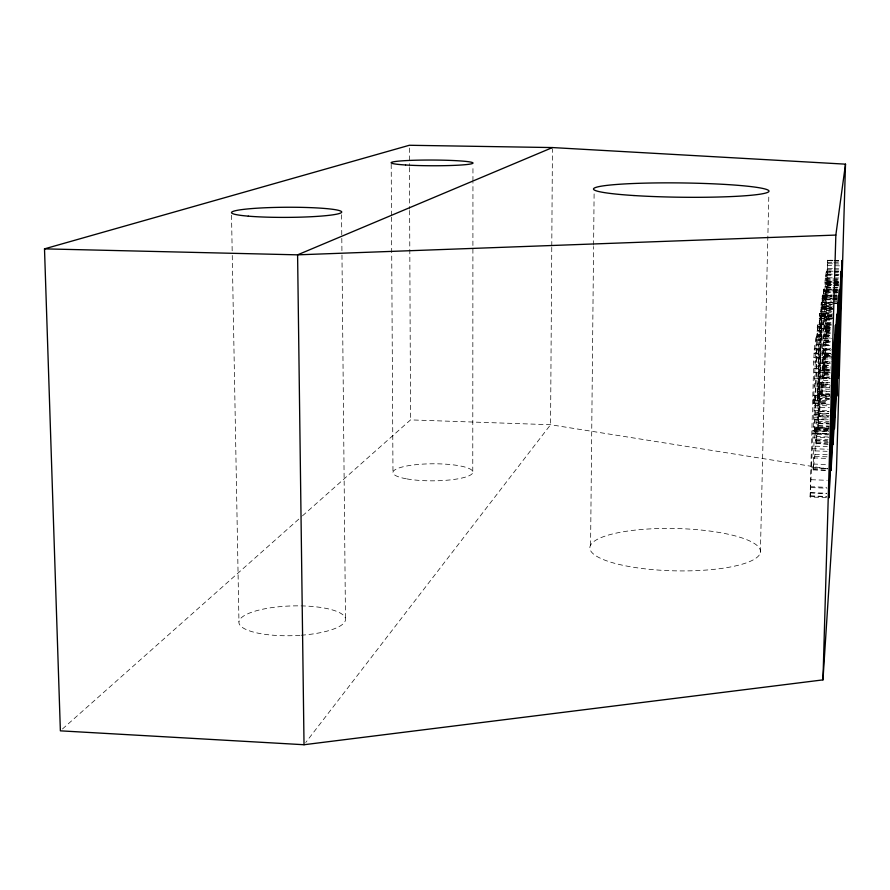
<?xml version="1.0" encoding="UTF-8"?>
<svg xmlns="http://www.w3.org/2000/svg" width="890" height="890" viewBox="0 0 890 890"><rect width="100%" height="100%" fill="white"/><g stroke="black" fill="none" stroke-linecap="round" stroke-linejoin="round"><path stroke-width="0.67" stroke-dasharray="4.45 3.34" d="M472.768 471.411L472.946 182.25M472.946 180.859L472.957 165.562M818.322 428.023L822.338 295.269L818.277 427.378L818.322 428.023L829.068 428.39M838.792 285.846L827.366 285.568L827.767 260.169L832.918 260.292M829.302 378.05L824.051 377.716L824.54 353.052L831.049 353.252M828.579 417.043L819.356 416.731L821.915 378.061L823.84 289.105L831.605 289.306M838.736 282.252L827.055 282.163L826.02 341.226L824.162 377.894M551.767 247.342L550.565 424.73L305.715 742.527M551.778 245.952L552.434 148.953M829.358 399.399L817.721 399.02L819.601 313.736L832.806 314.081M829.758 369.728L823.05 369.528L823.484 349.614L825.075 313.636L831.727 313.814M828.011 444.355L816.197 443.443L819.601 313.736M590.582 545.214L593.574 246.508M593.597 245.117L594.12 192.329M826.398 497.621L810.189 496.998L810.111 496.22L813.727 361.963L814.317 348.346L816.419 334.751L830.882 335.241M829.002 429.236L815.652 428.78L814.973 454.289L813.171 469.887L828.323 470.454M833.007 271.216L826.343 271.061L825.164 278.737L821.793 395.761L823.294 382.834L823.84 362.686L830.426 362.886M831.204 356.267L824.774 356.078L826.02 295.191L827.767 260.169M810.189 496.998L814.628 395.683L813.482 403.448L828.19 403.926M813.482 403.448L816.419 334.751M828.457 434.042L814.884 433.564L814.817 432.985L817.476 324.65L831.316 325.028M813.171 469.887L817.476 324.65M832.573 318.342L824.474 318.119L826.343 271.061M816.386 443.943L818.566 403.971L821.348 302.544L836.489 302.934M823.84 289.105L822.482 302.2L819.356 416.731M760.383 552.434A85.318 21.171 1.3 0 0 636.172 530.006A85.318 21.171 1.3 0 0 629.008 566.496A85.318 21.171 1.3 0 0 760.383 552.434L768.86 194.198M817.721 399.02L821.236 302.589M823.84 362.686L823.05 369.528M824.474 318.119L825.075 313.636M815.652 428.78L814.884 433.564M62.456 728.988L301.443 516.767M302.478 515.844L410.546 419.891L550.565 424.73L828.245 468.986M834.197 260.314L839.337 260.436M827.644 260.637L832.795 260.748M834.086 260.781L840.538 260.926M827.867 260.67L832.995 260.792M834.275 260.815L839.392 260.937M827.444 262.472L832.628 262.594M833.919 262.628L840.405 262.772M827.978 263.707L833.073 263.829M834.342 263.863L839.426 263.974M827.222 265.543L840.238 265.854M827.978 268.558L833.04 268.669M834.308 268.702L839.37 268.825M826.988 269.714L838.747 269.993M834.331 271.25L838.324 271.339M826.41 271.105L839.059 271.584M826.421 272.429L833.051 272.596M834.375 272.629L838.358 272.718M827.878 274.053L838.992 274.32M826.754 274.821L833.296 274.977M834.609 275.01L838.536 275.099M826.376 275.055L832.995 275.21M834.319 275.244L838.302 275.333M827.756 277.736L838.87 278.003M825.164 278.737L838.87 279.071M826.276 278.948L832.895 279.104M834.219 279.137L838.191 279.238M825.052 279.983L838.803 280.328M826.51 280.828L833.073 280.984M834.375 281.017L838.313 281.118M827.611 281.329L832.662 281.451M833.93 281.485L838.992 281.607M827.055 282.163L838.636 282.442M824.941 282.508L838.692 282.842M826.143 283.298L832.762 283.465M834.086 283.487L839.381 283.621M827.211 281.974L827.266 283.51L838.747 283.799M827.466 284.166L838.87 284.444M826.855 284.856L833.318 285.022M834.609 285.045L838.48 285.145M827.266 283.51L827.299 285.223L838.747 285.512M824.796 286.291L831.683 286.458M825.998 287.359L837.924 287.659M826.265 287.681L831.516 287.815M832.829 287.848L838.08 287.982M826.654 288.972L831.827 289.094M833.129 289.128L838.302 289.261M832.906 289.339L838.091 289.461M823.595 289.906L837.946 290.262M823.984 290.385L831.716 290.574M833.007 290.607L838.158 290.741M825.864 290.585L837.802 290.885M824.652 291.341L831.527 291.508M832.906 291.542L837.034 291.653M826.543 291.876L831.727 291.998M833.018 292.031L838.202 292.165M825.753 292.232L837.712 292.532M824.051 293.689L831.75 293.889M833.029 293.923L836.878 294.011M822.861 294.724L832.15 294.957M826.02 295.191L836.533 295.458M822.271 295.302L831.761 295.513M833.062 295.58L837.145 295.647M826.432 295.469L831.616 295.602M832.906 295.636L836.8 295.736M822.749 295.992L832.05 296.236M822.349 296.236L831.772 296.481M833.107 296.515L837.145 296.615M825.186 296.715L831.928 296.882M822.037 296.815L831.527 297.06M832.884 297.093L836.956 297.193M825.075 297.772L831.827 297.939M833.173 297.972L837.223 298.083M822.338 298.139L831.738 298.384M833.073 298.417L837.112 298.517M821.904 298.539L836.856 298.918M824.04 299.007L831.694 299.207M832.973 299.24L836.8 299.34M826.332 299.463L831.505 299.596M832.806 299.63L836.689 299.73M824.952 299.73L831.716 299.897M833.073 299.941L837.123 300.041M822.282 300.92L831.672 301.154M833.018 301.187L837.045 301.298M821.726 302.277L837.145 302.578M826.265 302.9L836.611 303.167M824.808 303.145L837.001 303.457M821.069 304.302L832.15 304.58M821.37 304.48L832.35 304.769M826.231 305.359L832.695 305.526M823.94 306.204L832.261 306.427M826.265 306.438L832.706 306.605M822.338 307.128L831.66 307.373M820.914 307.172L832.017 307.462M821.526 307.818L832.428 308.107M826.554 308.096L831.66 308.229M824.641 308.541L832.762 308.763M821.281 308.808L832.25 309.097M822.071 308.919L832.795 309.197M825.609 309.853L832.161 310.031M826.677 310.454L831.738 310.588M820.769 311.3L831.872 311.6M826.688 312.49L832.25 312.646M819.479 313.97L832.717 314.326M821.314 314.949L832.217 315.249M819.645 315.16L832.061 315.394M819.312 315.683L832.595 316.039M821.092 315.928L832.05 316.228M825.119 316.239L831.738 316.417M820.602 316.773L831.705 317.074M824.452 316.951L832.562 317.163M824.574 317.886L832.64 318.108M826.621 318.375L832.161 318.52M819.59 318.62L832.74 318.976M819.156 318.665L832.462 319.021M825.408 319.766L831.95 319.944M825.052 319.844L831.66 320.022M826.543 322.403L832.072 322.558M818.989 322.981L830.982 323.304M825.364 323.237L830.593 323.382M824.941 324.049L831.549 324.227M819.445 324.483L831.271 324.817M817.565 324.772L831.371 325.15M823.506 325.907L830.403 326.096M817.243 326.152L831.449 326.541M817.576 326.764L831.36 327.142M826.421 327.209L830.57 327.32M825.375 327.754L830.57 327.898M817.109 327.754L831.349 328.143M824.808 328.199L831.416 328.377M818.822 328.677L830.804 329M825.442 329.701L830.615 329.845M817.532 330.335L831.282 330.713M825.642 330.88L830.77 331.013M816.942 331.113L831.204 331.514M824.674 331.959L831.282 332.148M826.276 332.771L830.415 332.882M825.764 333.16L830.871 333.305M824.54 334.84L831.171 335.018M817.409 335.219L831.16 335.608M816.775 335.552L831.049 335.953M824.44 336.298L831.071 336.487M816.519 336.442L830.871 336.843M825.686 337.933L830.77 338.078M823.161 338.423L831.427 338.656M816.475 339.613L830.815 340.013M816.631 340.38L830.893 340.792M823.929 340.803L830.637 341.003M826.02 341.226L831.538 341.393M825.575 342.105L830.659 342.25M823.784 342.416L830.515 342.617M816.364 344.43L830.682 344.842M823.651 345.142L830.392 345.342M825.464 345.442L830.548 345.587M814.317 348.346L830.704 348.824M825.775 348.869L831.293 349.025M825.286 349.548L831.66 349.737M823.484 349.614L831.583 349.848M816.208 349.625L830.526 350.037M814.194 349.926L830.615 350.393M824.54 353.052L831.482 353.53M814.039 353.197L830.47 353.686M822.716 353.608L830.982 353.842M816.041 353.942L831.683 354.398M824.429 354.632L830.948 354.832M824.618 353.33L824.685 354.81L831.149 354.999M825.519 355.689L831.049 355.844M824.93 355.722L831.327 355.911M823.283 356.445L831.382 356.69M815.896 357.068L831.549 357.535M813.872 357.457L831.694 357.991M815.763 358.703L831.449 359.159M823.15 361.218L831.238 361.462M825.275 361.707L829.424 361.83M813.727 361.963L830.181 362.464M823.895 362.986L830.47 363.187M819.29 363.287L830.359 363.609M824.006 365.045L830.548 365.245M823.862 365.501L830.426 365.69M814.684 366.057L829.758 366.68M822.304 366.769L830.581 367.047M823.94 367.603L830.481 367.804M814.461 368.471L830.548 368.961M822.994 369.039L829.714 369.239M823.784 369.317L830.337 369.517M823.906 370.318L830.437 370.518M819.089 370.34L830.148 370.685M824.785 371.141L829.847 371.297M818.11 372.154L829.892 372.51M814.272 372.432L830.381 372.921M823.895 372.888L830.403 373.088M823.673 373.566L830.225 373.767M824.552 374.49L829.636 374.646M823.918 375.035L830.403 375.235M818.889 376.681L829.947 377.026M823.55 377.46L830.103 377.66M824.051 377.716L830.492 377.916M821.915 378.061L830.192 378.317M814.072 378.239L830.192 378.728M823.428 380.542L829.981 380.742M818.689 382.311L829.758 382.656M823.294 382.834L829.869 383.034M817.81 383.957L829.569 384.324M823.172 384.313L829.758 384.524M821.993 385.459L830.192 385.715M813.849 385.949L829.958 386.46M818.5 387.228L829.58 387.573M821.537 387.639L829.825 387.907M817.71 388.897L829.458 389.264M821.848 390.933L830.036 391.2M818.31 391.355L829.413 391.711M817.643 392.991L829.369 393.358M818.889 394.025L829.792 394.37M821.781 394.281L829.97 394.548M818.133 394.615L829.691 394.982M813.605 395.182L829.702 395.694M821.159 395.627L830.025 395.861M814.628 395.683L830.359 396.128M817.621 396.117L829.324 396.495M814.739 397.029L830.359 397.53M817.643 398.186L829.324 398.553M817.843 398.498L829.447 398.876M814.695 400.189L829.002 400.645M813.471 400.923L828.212 401.401M820.791 402.158L828.468 402.414M813.671 402.814L828.323 403.292M818.566 403.971L829.469 404.327M814.573 405.384L828.857 405.851M820.424 407.342L829.435 407.631M814.417 410.39L828.712 410.868M820.046 411.269L829.124 411.569M819.423 411.458L828.668 411.759M816.486 412.949L829.146 413.45M819.145 413.249L828.445 413.561M814.261 414.607L828.557 415.085M818.5 415.363L829.313 415.719M819.445 416.476L828.646 416.787M814.116 417.733L828.434 418.211M818.934 419.479L828.245 419.791M813.972 419.468L828.323 419.947M817.899 421.315L828.846 421.682M816.264 422.472L829.458 422.917M818.322 423.184L829.113 423.551M818.756 423.651L829.413 424.007M818.288 425.732L829.068 426.099M818.589 425.999L829.28 426.366M813.004 427.033L829.046 427.745M818.399 427.634L829.135 428.001M814.851 428.246L828.546 428.858M815.507 429.547L828.89 430.015M815.73 429.625L829.035 430.081M816.13 430.404L829.28 430.849M812.681 430.738L828.712 431.294M814.806 431.238L828.423 431.706M814.817 432.985L828.968 433.541M812.559 433.397L828.601 433.953M817.243 434.476L828.267 434.865M816.063 436.556L829.18 437.012M812.425 437.112L828.479 437.669M816.942 439.115L828.011 439.504M815.507 440.149L827.455 440.561M816.097 440.906L827.845 441.318M816.664 442.219L828.212 442.619M816.197 443.443L827.889 443.854M815.329 446.179L827.266 446.602M812.103 448.694L828.145 449.261M815.151 450.896L827.099 451.319M814.973 454.289L828.279 454.768M814.806 456.381L828.156 456.859M813.371 457.916L827.211 458.417M813.215 464.035L827.044 464.536M811.591 467.74L827.6 468.329M813.149 468.029L828.334 468.585M813.282 469.642L827.021 470.143M811.235 479.71L827.233 480.311M810.301 486.697L826.587 487.32M810.935 487.587L826.966 488.198M810.668 492.626L826.732 493.238M810.145 492.96L826.421 493.594M810.378 495.83L826.521 496.453M810.111 496.22L826.354 496.854M824.685 354.81L824.774 356.078M231.522 215.202L232.234 254.062M232.257 255.452L238.954 621.843M341.582 214.768L341.793 236.996M341.805 238.387L341.96 253.661M341.971 255.052L345.487 619.04M391.2 164.283L391.5 215.714M391.5 217.104L392.98 472.879M409.367 148.052L409.445 166.074M409.445 167.465L409.623 209.072M409.634 210.463L410.546 419.891M299.952 635.315A53.311 14.874 -1.7 0 1 242.525 616.781A53.311 14.874 -1.7 0 1 333.461 610.251A53.311 14.874 -1.7 0 1 301.243 635.226M406.997 478.931A39.983 8.522 -0.3 0 0 472.234 473.647A39.983 8.522 -0.3 0 0 419.535 464.346A39.983 8.522 -0.3 0 0 406.997 478.931"/><path stroke-width="1.33" d="M838.68 326.33L839.381 289.495L835.165 417.265L838.324 338.856M822.961 679.882L835.844 235.071L845.5 164.161L552.445 147.562L409.356 145.27L44.5 248.866L60.375 730.835L304.024 744.73L822.961 679.882L836.455 470.287L845.5 164.161M837.535 316.373L837.857 302.978L834.531 399.566L836.767 314.192L836.3 323.448L833.173 444.533L835.554 383.868M552.445 147.562L297.594 254.84L44.5 248.866M835.844 235.071L297.594 254.84L304.024 744.73M840.438 305.737L838.291 378.328L841.907 260.492L840.438 305.737M839.315 317.352L839.315 318.52L839.704 314.025L836.767 396.239L840.994 271.406L839.315 317.352M832.973 396.217L829.102 497.733L833.062 358.025L834.764 335.263L832.206 404.06L832.973 396.217M838.491 295.68L834.442 428.58L838.491 295.68M831.093 468.685L831.082 470.554L832.762 440.75L835.465 325.139L831.093 468.685M248.321 216.159A55.058 5.062 -0.3 0 0 339.947 213.311A55.058 5.062 -0.3 0 0 271.25 207.537A55.058 5.062 -0.3 0 0 248.321 216.159M405.551 164.984A40.962 2.859 0.2 0 0 472.412 163.526A40.962 2.859 0.2 0 0 418.4 160.156A40.962 2.859 0.2 0 0 405.551 164.984M634.014 195.544A87.776 7.153 0.7 0 0 768.927 191.417A87.776 7.153 0.7 0 0 640.789 183.251A87.776 7.153 0.7 0 0 634.014 195.544"/></g></svg>
